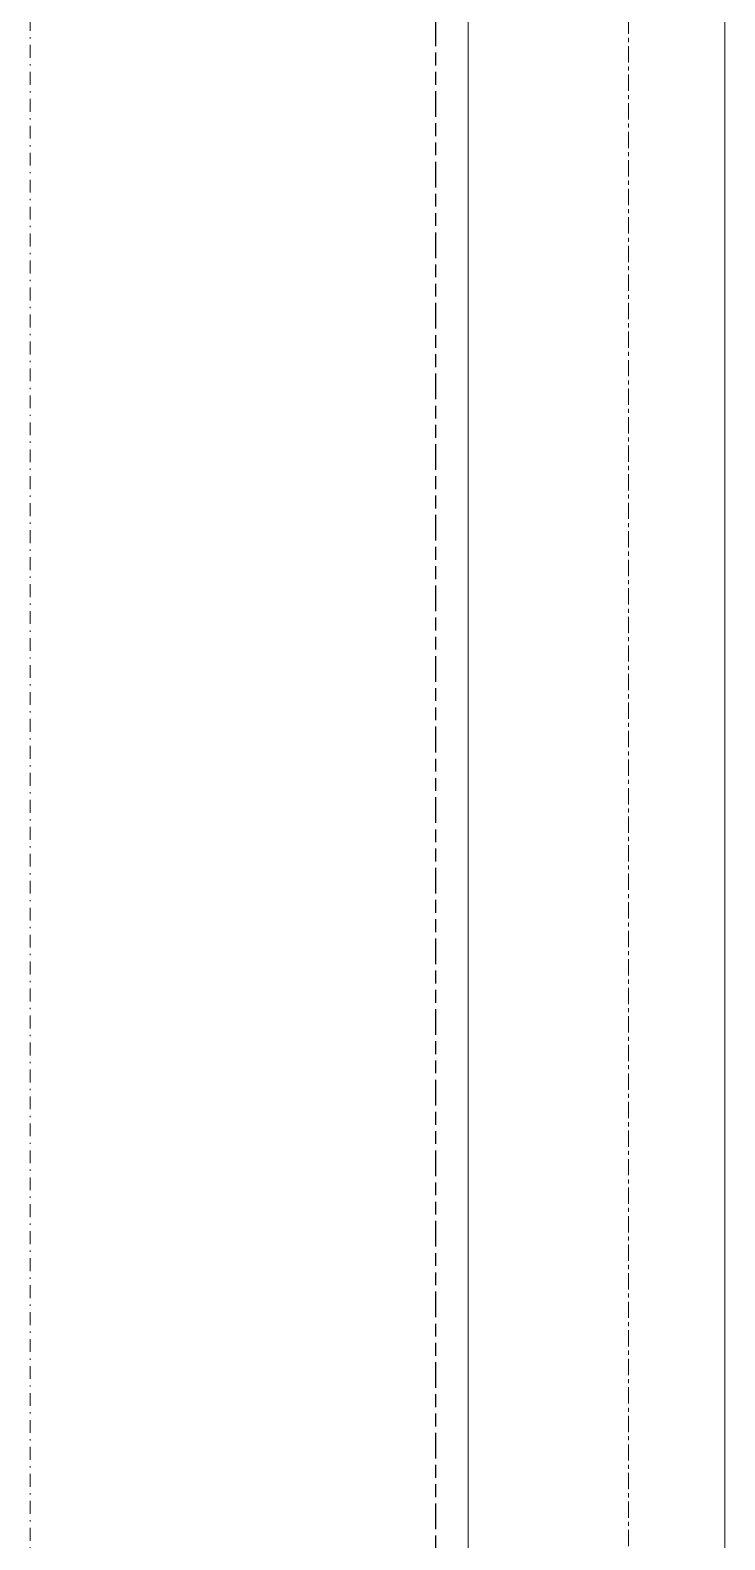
# Model space of a CAD drawing. Header units: millimetres. Extents: x -14329 to 996201, y -409013 to 338495.
# Drawn here: x -7580 to -7039, y 10019 to 11195 of the extents above; entities that cross this region are included whole.
import ezdxf

# ---------------------------------------------------------------- set-up
doc = ezdxf.new("R2010")
doc.units = ezdxf.units.MM
for name, pattern in [('Dash dot', [21, 10, -5, 1, -5]), ('Double dash', [55, 20, -5, 10, -5, 10, -5]), ('Grid Line', [22.225, 12.7, -3.175, 3.175, -3.175])]:
    doc.linetypes.add(name, pattern=pattern)
for name, color, linetype, lineweight in [('A-DETL-GENF', 92, 'Continuous', 9), ('A-WALL', 113, 'Continuous', 9), ('C-PROP-LINE', 91, 'Double dash', 25), ('S-GRID', 1, 'Continuous', 9)]:
    doc.layers.add(name, color=color, linetype=linetype, lineweight=lineweight)

# ---------------------------------------------------------------- blocks, each defined once
blk = doc.blocks.new('Family - ___-757194-Ground Floor Lvl')
at = {"layer": 'C-PROP-LINE'}
blk.add_line((-7263.9, -18077.8), (-7263.9, 12922.2), dxfattribs=at)
blk = doc.blocks.new('Dummy_Callout_Boundary_18357 - Dummy_Callout_Boundary_18357-1328093-Ground Floor Lvl')
at = {"layer": 'A-DETL-GENF', "linetype": 'Dash dot'}
blk.add_line((-1240.1, 200), (-1240.1, 4303.1), dxfattribs=at)

msp = doc.modelspace()

# ---------------------------------------------------------------- linework, layer by layer
at = {"layer": 'A-WALL'}
for p, q in [((-7238.853, 7157.17), (-7238.853, 13122.171)), ((-7038.853, 12922.171), (-7038.853, 7157.17))]:
    msp.add_line(p, q, dxfattribs=at)
at = {"layer": 'S-GRID', "linetype": 'Grid Line'}
msp.add_line((-7113.853, -12055.578), (-7113.853, 15091.43), dxfattribs=at)

# ---------------------------------------------------------------- block references
at = {"layer": 'A-DETL-GENF'}
msp.add_blockref('Dummy_Callout_Boundary_18357 - Dummy_Callout_Boundary_18357-1328093-Ground Floor Lvl', (-6339.996, 8852.172), dxfattribs=at)
at = {"layer": 'C-PROP-LINE'}
msp.add_blockref('Family - ___-757194-Ground Floor Lvl', (0, 0), dxfattribs=at)

doc.saveas('drawing.dxf')
